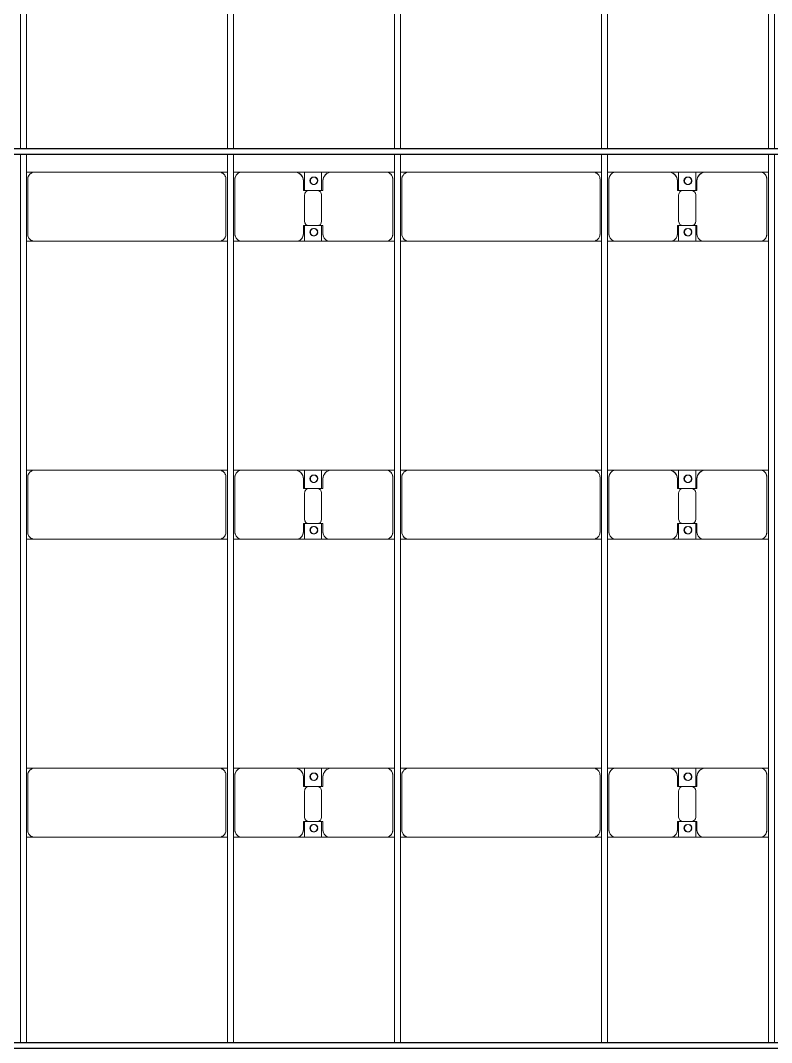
# Model space of a CAD drawing. Header units: millimetres. Extents: x -533732 to -130507, y -117886 to -23954.
# Drawn here: x -461470 to -456430, y -77746 to -70886 of the extents above; entities that cross this region are included whole.
import ezdxf

# ---------------------------------------------------------------- set-up
doc = ezdxf.new("R2010")
doc.units = ezdxf.units.MM
doc.layers.add('A-GENM', color=13, linetype='Continuous', lineweight=9)
doc.layers.add('S-BEAM', color=12, linetype='Continuous', lineweight=9)

# ---------------------------------------------------------------- blocks, each defined once
blk = doc.blocks.new('Dầm C52 - Hộp 40x60-19816-BỐ TRÍ KHUNG KẾT CẤU BÈ PIN 06')
at = {"layer": 'S-BEAM', "color": 3, "lineweight": 25}
for p, q in [((-145891.1, 20), (145891.1, 20)), ((145891.1, -20), (-145891.1, -20))]:
    blk.add_line(p, q, dxfattribs=at)
blk = doc.blocks.new('Dai phao do pin - DẢI PHAO ĐỠ PIN-V126-BỐ TRÍ KHUNG KẾT CẤU BÈ PIN 06')
at = {"layer": 'A-GENM', "color": 7}
for p, q in [((708.9, 223.4), (769.7, 223.4)), ((708.9, 223.4), (769.7, 223.4)), ((1139.7, 223.4), (769.7, 223.4)), ((1139.7, 223.4), (1312.2, 223.4)), ((1312.2, 223.4), (1139.7, 223.4)), ((1197.8, 223.4), (1370.3, 223.4)), ((1197.8, 116.2), (1197.8, 223.4)), ((1370.3, 223.4), (1197.8, 223.4)), ((1312.2, 223.4), (1312.2, 116.2)), ((1730.3, 223.4), (1370.3, 223.4)), ((1730.3, 223.4), (1788.9, 223.4)), ((1730.3, 223.4), (1788.9, 223.4)), ((1828.9, 223.4), (1889.7, 223.4)), ((1828.9, 223.4), (1889.7, 223.4)), ((3120.3, 223.4), (1889.7, 223.4)), ((3120.3, 223.4), (3178.9, 223.4)), ((3120.3, 223.4), (3178.9, 223.4)), ((3218.9, 223.4), (3279.7, 223.4)), ((3218.9, 223.4), (3279.7, 223.4)), ((3649.7, 223.4), (3279.7, 223.4)), ((3649.7, 223.4), (3822.2, 223.4)), ((3822.2, 223.4), (3649.7, 223.4)), ((3707.8, 223.4), (3880.3, 223.4)), ((3707.8, 116.2), (3707.8, 223.4)), ((3880.3, 223.4), (3707.8, 223.4)), ((3822.2, 223.4), (3822.2, 116.2)), ((4240.3, 223.4), (3880.3, 223.4)), ((4240.3, 223.4), (4298.9, 223.4)), ((4240.3, 223.4), (4298.9, 223.4)), ((4338.9, 223.4), (4399.7, 223.4)), ((4338.9, 223.4), (4399.7, 223.4)), ((5630.3, 223.4), (4399.7, 223.4)), ((5630.3, 223.4), (5688.9, 223.4)), ((5630.3, 223.4), (5688.9, 223.4)), ((719.7, 173.4), (719.7, -191.6)), ((1189.7, 118.2), (1189.7, 173.4)), ((1320.3, 173.4), (1320.3, 118.2)), ((1780.3, -191.6), (1780.3, 173.4)), ((1839.7, 173.4), (1839.7, -191.6)), ((3170.3, -191.6), (3170.3, 173.4)), ((3229.7, 173.4), (3229.7, -191.6)), ((3699.7, 118.2), (3699.7, 173.4)), ((3830.3, 173.4), (3830.3, 118.2)), ((4290.3, -191.6), (4290.3, 173.4)), ((4349.7, 173.4), (4349.7, -191.6)), ((5680.3, -191.6), (5680.3, 173.4)), ((1282.2, 118.2), (1189.7, 118.2)), ((1197.8, 88.2), (1197.8, -88.2)), ((1320.3, 118.2), (1227.8, 118.2)), ((1312.2, -88.2), (1312.2, 88.2)), ((3792.2, 118.2), (3699.7, 118.2)), ((3707.8, 88.2), (3707.8, -88.2)), ((3830.3, 118.2), (3737.8, 118.2)), ((3822.2, -88.2), (3822.2, 88.2)), ((1189.7, -181.6), (1189.7, -118.2)), ((1189.7, -118.2), (1282.2, -118.2)), ((1197.8, -241.6), (1197.8, -116.2)), ((1227.8, -118.2), (1320.3, -118.2)), ((1312.2, -116.2), (1312.2, -241.6)), ((1320.3, -118.2), (1320.3, -181.6)), ((3699.7, -181.6), (3699.7, -118.2)), ((3699.7, -118.2), (3792.2, -118.2)), ((3707.8, -241.6), (3707.8, -116.2)), ((3737.8, -118.2), (3830.3, -118.2)), ((3822.2, -116.2), (3822.2, -241.6)), ((3830.3, -118.2), (3830.3, -181.6)), ((769.7, -241.6), (708.9, -241.6)), ((769.7, -241.6), (708.9, -241.6)), ((769.7, -241.6), (1129.7, -241.6)), ((1312.2, -241.6), (1129.7, -241.6)), ((1129.7, -241.6), (1312.2, -241.6)), ((1380.3, -241.6), (1197.8, -241.6)), ((1197.8, -241.6), (1380.3, -241.6)), ((1380.3, -241.6), (1730.3, -241.6)), ((1788.9, -241.6), (1730.3, -241.6)), ((1788.9, -241.6), (1730.3, -241.6)), ((1889.7, -241.6), (1828.9, -241.6)), ((1889.7, -241.6), (1828.9, -241.6)), ((1889.7, -241.6), (3120.3, -241.6)), ((3178.9, -241.6), (3120.3, -241.6)), ((3178.9, -241.6), (3120.3, -241.6)), ((3279.7, -241.6), (3218.9, -241.6)), ((3279.7, -241.6), (3218.9, -241.6)), ((3279.7, -241.6), (3639.7, -241.6)), ((3822.2, -241.6), (3639.7, -241.6)), ((3639.7, -241.6), (3822.2, -241.6)), ((3890.3, -241.6), (3707.8, -241.6)), ((3707.8, -241.6), (3890.3, -241.6)), ((3890.3, -241.6), (4240.3, -241.6)), ((4298.9, -241.6), (4240.3, -241.6)), ((4298.9, -241.6), (4240.3, -241.6)), ((4399.7, -241.6), (4338.9, -241.6)), ((4399.7, -241.6), (4338.9, -241.6)), ((4399.7, -241.6), (5630.3, -241.6)), ((5688.9, -241.6), (5630.3, -241.6)), ((5688.9, -241.6), (5630.3, -241.6))]:
    blk.add_line(p, q, dxfattribs=at)
for centre, radius, start, end in [((769.7, 173.4), 50, 90, 180), ((769.7, 173.4), 50, 105, 180), ((1139.7, 173.4), 50, 360, 90), ((1139.7, 173.4), 50, 360, 75), ((1370.3, 173.4), 50, 90, 180), ((1370.3, 173.4), 50, 105, 180), ((1730.3, 173.4), 50, 0, 90), ((1730.3, 173.4), 50, 0, 75), ((1889.7, 173.4), 50, 90, 180), ((1889.7, 173.4), 50, 90, 120), ((3120.3, 173.4), 50, 0, 90), ((3120.3, 173.4), 50, 15, 90), ((3279.7, 173.4), 50, 90, 180), ((3279.7, 173.4), 50, 105, 180), ((3649.7, 173.4), 50, 0, 90), ((3649.7, 173.4), 50, 0, 75), ((3880.3, 173.4), 50, 90, 180), ((3880.3, 173.4), 50, 105, 180), ((4240.3, 173.4), 50, 0, 90), ((4240.3, 173.4), 50, 0, 75), ((4399.7, 173.4), 50, 90, 180), ((4399.7, 173.4), 50, 90, 120), ((5630.3, 173.4), 50, 0, 90), ((5630.3, 173.4), 50, 15, 90), ((1248.6, 161.8), 25, 0, 180), ((1248.6, 161.8), 25, 180, 0), ((1248.6, 161.8), 25, 0, 165), ((1248.6, 161.8), 25, 195, 255), ((1251.4, 161.8), 25, 360, 180), ((1251.4, 161.8), 25, 90, 180), ((1251.4, 161.8), 25, 180, 360), ((1251.4, 161.8), 25, 180, 255), ((1248.6, 161.8), 25, 285, 0), ((1251.4, 161.8), 25, 15, 75), ((1251.4, 161.8), 25, 285, 345), ((1889.7, 173.4), 50, 150, 180), ((3758.6, 161.8), 25, 0, 180), ((3758.6, 161.8), 25, 180, 0), ((3758.6, 161.8), 25, 0, 165), ((3758.6, 161.8), 25, 195, 255), ((3761.4, 161.8), 25, 360, 180), ((3761.4, 161.8), 25, 90, 180), ((3761.4, 161.8), 25, 180, 0), ((3761.4, 161.8), 25, 180, 255), ((3758.6, 161.8), 25, 285, 0), ((3761.4, 161.8), 25, 15, 75), ((3761.4, 161.8), 25, 285, 345), ((4399.7, 173.4), 50, 150, 180), ((1227.8, 88.2), 30, 90, 180), ((1282.2, 88.2), 30, 0, 90), ((3737.8, 88.2), 30, 90, 180), ((3792.2, 88.2), 30, 0, 90), ((1227.8, -88.2), 30, 180, 270), ((1282.2, -88.2), 30, 270, 0), ((3737.8, -88.2), 30, 180, 270), ((3792.2, -88.2), 30, 270, 0), ((769.7, -191.6), 50, 180, 270), ((769.7, -191.6), 50, 180, 255), ((1129.7, -181.6), 60, 270, 360), ((1129.7, -181.6), 60, 300, 360), ((1248.6, -183.2), 25, 360, 180), ((1248.6, -183.2), 25, 180, 0), ((1248.6, -183.2), 25, 195, 360), ((1251.4, -183.2), 25, 0, 180), ((1251.4, -183.2), 25, 60, 180), ((1251.4, -183.2), 25, 180, 360), ((1251.4, -183.2), 25, 180, 270), ((1248.6, -183.2), 25, 360, 150), ((1251.4, -183.2), 25, 285, 345), ((1251.4, -183.2), 25, 15, 30), ((1380.3, -181.6), 60, 180, 270), ((1380.3, -181.6), 60, 180, 240), ((1730.3, -191.6), 50, 270, 0), ((1730.3, -191.6), 50, 285, 0), ((1889.7, -191.6), 50, 180, 270), ((1889.7, -191.6), 50, 180, 210), ((3120.3, -191.6), 50, 270, 0), ((3120.3, -191.6), 50, 330, 345), ((3279.7, -191.6), 50, 180, 270), ((3279.7, -191.6), 50, 180, 255), ((3639.7, -181.6), 60, 270, 0), ((3639.7, -181.6), 60, 300, 0), ((3758.6, -183.2), 25, 0, 180), ((3758.6, -183.2), 25, 180, 0), ((3758.6, -183.2), 25, 195, 360), ((3761.4, -183.2), 25, 0, 180), ((3761.4, -183.2), 25, 60, 180), ((3761.4, -183.2), 25, 180, 0), ((3761.4, -183.2), 25, 180, 270), ((3758.6, -183.2), 25, 0, 150), ((3761.4, -183.2), 25, 285, 345), ((3761.4, -183.2), 25, 15, 30), ((3890.3, -181.6), 60, 180, 270), ((3890.3, -181.6), 60, 180, 240), ((4240.3, -191.6), 50, 270, 360), ((4240.3, -191.6), 50, 285, 360), ((4399.7, -191.6), 50, 180, 270), ((4399.7, -191.6), 50, 180, 210), ((5630.3, -191.6), 50, 270, 0), ((5630.3, -191.6), 50, 330, 345), ((1889.7, -191.6), 50, 225, 255), ((3120.3, -191.6), 50, 270, 300), ((4399.7, -191.6), 50, 225, 255), ((5630.3, -191.6), 50, 270, 300)]:
    blk.add_arc(centre, radius, start, end, dxfattribs=at)
blk = doc.blocks.new('Dai phao do pin - DẢI PHAO ĐỠ PIN-V127-BỐ TRÍ KHUNG KẾT CẤU BÈ PIN 06')
at = {"layer": 'A-GENM', "color": 7}
for p, q in [((708.9, 223.4), (769.7, 223.4)), ((708.9, 223.4), (769.7, 223.4)), ((1139.7, 223.4), (769.7, 223.4)), ((1139.7, 223.4), (1312.2, 223.4)), ((1312.2, 223.4), (1139.7, 223.4)), ((1197.8, 223.4), (1370.3, 223.4)), ((1197.8, 116.2), (1197.8, 223.4)), ((1370.3, 223.4), (1197.8, 223.4)), ((1312.2, 223.4), (1312.2, 116.2)), ((1730.3, 223.4), (1370.3, 223.4)), ((1730.3, 223.4), (1788.9, 223.4)), ((1730.3, 223.4), (1788.9, 223.4)), ((1828.9, 223.4), (1889.7, 223.4)), ((1828.9, 223.4), (1889.7, 223.4)), ((3120.3, 223.4), (1889.7, 223.4)), ((3120.3, 223.4), (3178.9, 223.4)), ((3120.3, 223.4), (3178.9, 223.4)), ((3218.9, 223.4), (3279.7, 223.4)), ((3218.9, 223.4), (3279.7, 223.4)), ((3649.7, 223.4), (3279.7, 223.4)), ((3649.7, 223.4), (3822.2, 223.4)), ((3822.2, 223.4), (3649.7, 223.4)), ((3707.8, 223.4), (3880.3, 223.4)), ((3707.8, 116.2), (3707.8, 223.4)), ((3880.3, 223.4), (3707.8, 223.4)), ((3822.2, 223.4), (3822.2, 116.2)), ((4240.3, 223.4), (3880.3, 223.4)), ((4240.3, 223.4), (4298.9, 223.4)), ((4240.3, 223.4), (4298.9, 223.4)), ((4338.9, 223.4), (4399.7, 223.4)), ((4338.9, 223.4), (4399.7, 223.4)), ((5630.3, 223.4), (4399.7, 223.4)), ((5630.3, 223.4), (5688.9, 223.4)), ((5630.3, 223.4), (5688.9, 223.4)), ((719.7, 173.4), (719.7, -191.6)), ((1189.7, 118.2), (1189.7, 173.4)), ((1320.3, 173.4), (1320.3, 118.2)), ((1780.3, -191.6), (1780.3, 173.4)), ((1839.7, 173.4), (1839.7, -191.6)), ((3170.3, -191.6), (3170.3, 173.4)), ((3229.7, 173.4), (3229.7, -191.6)), ((3699.7, 118.2), (3699.7, 173.4)), ((3830.3, 173.4), (3830.3, 118.2)), ((4290.3, -191.6), (4290.3, 173.4)), ((4349.7, 173.4), (4349.7, -191.6)), ((5680.3, -191.6), (5680.3, 173.4)), ((1282.2, 118.2), (1189.7, 118.2)), ((1197.8, 88.2), (1197.8, -88.2)), ((1320.3, 118.2), (1227.8, 118.2)), ((1312.2, -88.2), (1312.2, 88.2)), ((3792.2, 118.2), (3699.7, 118.2)), ((3707.8, 88.2), (3707.8, -88.2)), ((3830.3, 118.2), (3737.8, 118.2)), ((3822.2, -88.2), (3822.2, 88.2)), ((1189.7, -181.6), (1189.7, -118.2)), ((1189.7, -118.2), (1282.2, -118.2)), ((1197.8, -241.6), (1197.8, -116.2)), ((1227.8, -118.2), (1320.3, -118.2)), ((1312.2, -116.2), (1312.2, -241.6)), ((1320.3, -118.2), (1320.3, -181.6)), ((3699.7, -181.6), (3699.7, -118.2)), ((3699.7, -118.2), (3792.2, -118.2)), ((3707.8, -241.6), (3707.8, -116.2)), ((3737.8, -118.2), (3830.3, -118.2)), ((3822.2, -116.2), (3822.2, -241.6)), ((3830.3, -118.2), (3830.3, -181.6)), ((769.7, -241.6), (708.9, -241.6)), ((769.7, -241.6), (708.9, -241.6)), ((769.7, -241.6), (1129.7, -241.6)), ((1312.2, -241.6), (1129.7, -241.6)), ((1129.7, -241.6), (1312.2, -241.6)), ((1380.3, -241.6), (1197.8, -241.6)), ((1197.8, -241.6), (1380.3, -241.6)), ((1380.3, -241.6), (1730.3, -241.6)), ((1788.9, -241.6), (1730.3, -241.6)), ((1788.9, -241.6), (1730.3, -241.6)), ((1889.7, -241.6), (1828.9, -241.6)), ((1889.7, -241.6), (1828.9, -241.6)), ((1889.7, -241.6), (3120.3, -241.6)), ((3178.9, -241.6), (3120.3, -241.6)), ((3178.9, -241.6), (3120.3, -241.6)), ((3279.7, -241.6), (3218.9, -241.6)), ((3279.7, -241.6), (3218.9, -241.6)), ((3279.7, -241.6), (3639.7, -241.6)), ((3822.2, -241.6), (3639.7, -241.6)), ((3639.7, -241.6), (3822.2, -241.6)), ((3890.3, -241.6), (3707.8, -241.6)), ((3707.8, -241.6), (3890.3, -241.6)), ((3890.3, -241.6), (4240.3, -241.6)), ((4298.9, -241.6), (4240.3, -241.6)), ((4298.9, -241.6), (4240.3, -241.6)), ((4399.7, -241.6), (4338.9, -241.6)), ((4399.7, -241.6), (4338.9, -241.6)), ((4399.7, -241.6), (5630.3, -241.6)), ((5688.9, -241.6), (5630.3, -241.6)), ((5688.9, -241.6), (5630.3, -241.6))]:
    blk.add_line(p, q, dxfattribs=at)
for centre, radius, start, end in [((769.7, 173.4), 50, 90, 180), ((769.7, 173.4), 50, 105, 180), ((1139.7, 173.4), 50, 360, 90), ((1139.7, 173.4), 50, 360, 75), ((1370.3, 173.4), 50, 90, 180), ((1370.3, 173.4), 50, 105, 180), ((1730.3, 173.4), 50, 0, 90), ((1730.3, 173.4), 50, 0, 75), ((1889.7, 173.4), 50, 90, 180), ((1889.7, 173.4), 50, 90, 120), ((3120.3, 173.4), 50, 0, 90), ((3120.3, 173.4), 50, 15, 90), ((3279.7, 173.4), 50, 90, 180), ((3279.7, 173.4), 50, 105, 180), ((3649.7, 173.4), 50, 0, 90), ((3649.7, 173.4), 50, 0, 75), ((3880.3, 173.4), 50, 90, 180), ((3880.3, 173.4), 50, 105, 180), ((4240.3, 173.4), 50, 0, 90), ((4240.3, 173.4), 50, 0, 75), ((4399.7, 173.4), 50, 90, 180), ((4399.7, 173.4), 50, 90, 120), ((5630.3, 173.4), 50, 0, 90), ((5630.3, 173.4), 50, 15, 90), ((1248.6, 161.8), 25, 0, 180), ((1248.6, 161.8), 25, 180, 0), ((1248.6, 161.8), 25, 0, 165), ((1248.6, 161.8), 25, 195, 255), ((1251.4, 161.8), 25, 360, 180), ((1251.4, 161.8), 25, 90, 180), ((1251.4, 161.8), 25, 180, 360), ((1251.4, 161.8), 25, 180, 255), ((1248.6, 161.8), 25, 285, 0), ((1251.4, 161.8), 25, 15, 75), ((1251.4, 161.8), 25, 285, 345), ((1889.7, 173.4), 50, 150, 180), ((3758.6, 161.8), 25, 0, 180), ((3758.6, 161.8), 25, 180, 0), ((3758.6, 161.8), 25, 0, 165), ((3758.6, 161.8), 25, 195, 255), ((3761.4, 161.8), 25, 360, 180), ((3761.4, 161.8), 25, 90, 180), ((3761.4, 161.8), 25, 180, 0), ((3761.4, 161.8), 25, 180, 255), ((3758.6, 161.8), 25, 285, 0), ((3761.4, 161.8), 25, 15, 75), ((3761.4, 161.8), 25, 285, 345), ((4399.7, 173.4), 50, 150, 180), ((1227.8, 88.2), 30, 90, 180), ((1282.2, 88.2), 30, 0, 90), ((3737.8, 88.2), 30, 90, 180), ((3792.2, 88.2), 30, 0, 90), ((1227.8, -88.2), 30, 180, 270), ((1282.2, -88.2), 30, 270, 0), ((3737.8, -88.2), 30, 180, 270), ((3792.2, -88.2), 30, 270, 0), ((769.7, -191.6), 50, 180, 270), ((769.7, -191.6), 50, 180, 255), ((1129.7, -181.6), 60, 270, 360), ((1129.7, -181.6), 60, 300, 360), ((1248.6, -183.2), 25, 360, 180), ((1248.6, -183.2), 25, 180, 0), ((1248.6, -183.2), 25, 195, 360), ((1251.4, -183.2), 25, 0, 180), ((1251.4, -183.2), 25, 60, 180), ((1251.4, -183.2), 25, 180, 360), ((1251.4, -183.2), 25, 180, 270), ((1248.6, -183.2), 25, 360, 150), ((1251.4, -183.2), 25, 285, 345), ((1251.4, -183.2), 25, 15, 30), ((1380.3, -181.6), 60, 180, 270), ((1380.3, -181.6), 60, 180, 240), ((1730.3, -191.6), 50, 270, 0), ((1730.3, -191.6), 50, 285, 0), ((1889.7, -191.6), 50, 180, 270), ((1889.7, -191.6), 50, 180, 210), ((3120.3, -191.6), 50, 270, 0), ((3120.3, -191.6), 50, 330, 345), ((3279.7, -191.6), 50, 180, 270), ((3279.7, -191.6), 50, 180, 255), ((3639.7, -181.6), 60, 270, 0), ((3639.7, -181.6), 60, 300, 0), ((3758.6, -183.2), 25, 0, 180), ((3758.6, -183.2), 25, 180, 0), ((3758.6, -183.2), 25, 195, 360), ((3761.4, -183.2), 25, 0, 180), ((3761.4, -183.2), 25, 60, 180), ((3761.4, -183.2), 25, 180, 0), ((3761.4, -183.2), 25, 180, 270), ((3758.6, -183.2), 25, 0, 150), ((3761.4, -183.2), 25, 285, 345), ((3761.4, -183.2), 25, 15, 30), ((3890.3, -181.6), 60, 180, 270), ((3890.3, -181.6), 60, 180, 240), ((4240.3, -191.6), 50, 270, 360), ((4240.3, -191.6), 50, 285, 360), ((4399.7, -191.6), 50, 180, 270), ((4399.7, -191.6), 50, 180, 210), ((5630.3, -191.6), 50, 270, 0), ((5630.3, -191.6), 50, 330, 345), ((1889.7, -191.6), 50, 225, 255), ((3120.3, -191.6), 50, 270, 300), ((4399.7, -191.6), 50, 225, 255), ((5630.3, -191.6), 50, 270, 300)]:
    blk.add_arc(centre, radius, start, end, dxfattribs=at)
blk = doc.blocks.new('Dai phao do pin - DẢI PHAO ĐỠ PIN-V128-BỐ TRÍ KHUNG KẾT CẤU BÈ PIN 06')
at = {"layer": 'A-GENM', "color": 7}
for p, q in [((708.9, 223.4), (769.7, 223.4)), ((708.9, 223.4), (769.7, 223.4)), ((1139.7, 223.4), (769.7, 223.4)), ((1139.7, 223.4), (1312.2, 223.4)), ((1312.2, 223.4), (1139.7, 223.4)), ((1197.8, 223.4), (1370.3, 223.4)), ((1197.8, 116.2), (1197.8, 223.4)), ((1370.3, 223.4), (1197.8, 223.4)), ((1312.2, 223.4), (1312.2, 116.2)), ((1730.3, 223.4), (1370.3, 223.4)), ((1730.3, 223.4), (1788.9, 223.4)), ((1730.3, 223.4), (1788.9, 223.4)), ((1828.9, 223.4), (1889.7, 223.4)), ((1828.9, 223.4), (1889.7, 223.4)), ((3120.3, 223.4), (1889.7, 223.4)), ((3120.3, 223.4), (3178.9, 223.4)), ((3120.3, 223.4), (3178.9, 223.4)), ((3218.9, 223.4), (3279.7, 223.4)), ((3218.9, 223.4), (3279.7, 223.4)), ((3649.7, 223.4), (3279.7, 223.4)), ((3649.7, 223.4), (3822.2, 223.4)), ((3822.2, 223.4), (3649.7, 223.4)), ((3707.8, 223.4), (3880.3, 223.4)), ((3707.8, 116.2), (3707.8, 223.4)), ((3880.3, 223.4), (3707.8, 223.4)), ((3822.2, 223.4), (3822.2, 116.2)), ((4240.3, 223.4), (3880.3, 223.4)), ((4240.3, 223.4), (4298.9, 223.4)), ((4240.3, 223.4), (4298.9, 223.4)), ((4338.9, 223.4), (4399.7, 223.4)), ((4338.9, 223.4), (4399.7, 223.4)), ((5630.3, 223.4), (4399.7, 223.4)), ((5630.3, 223.4), (5688.9, 223.4)), ((5630.3, 223.4), (5688.9, 223.4)), ((719.7, 173.4), (719.7, -191.6)), ((1189.7, 118.2), (1189.7, 173.4)), ((1320.3, 173.4), (1320.3, 118.2)), ((1780.3, -191.6), (1780.3, 173.4)), ((1839.7, 173.4), (1839.7, -191.6)), ((3170.3, -191.6), (3170.3, 173.4)), ((3229.7, 173.4), (3229.7, -191.6)), ((3699.7, 118.2), (3699.7, 173.4)), ((3830.3, 173.4), (3830.3, 118.2)), ((4290.3, -191.6), (4290.3, 173.4)), ((4349.7, 173.4), (4349.7, -191.6)), ((5680.3, -191.6), (5680.3, 173.4)), ((1282.2, 118.2), (1189.7, 118.2)), ((1197.8, 88.2), (1197.8, -88.2)), ((1320.3, 118.2), (1227.8, 118.2)), ((1312.2, -88.2), (1312.2, 88.2)), ((3792.2, 118.2), (3699.7, 118.2)), ((3707.8, 88.2), (3707.8, -88.2)), ((3830.3, 118.2), (3737.8, 118.2)), ((3822.2, -88.2), (3822.2, 88.2)), ((1189.7, -181.6), (1189.7, -118.2)), ((1189.7, -118.2), (1282.2, -118.2)), ((1197.8, -241.6), (1197.8, -116.2)), ((1227.8, -118.2), (1320.3, -118.2)), ((1312.2, -116.2), (1312.2, -241.6)), ((1320.3, -118.2), (1320.3, -181.6)), ((3699.7, -181.6), (3699.7, -118.2)), ((3699.7, -118.2), (3792.2, -118.2)), ((3707.8, -241.6), (3707.8, -116.2)), ((3737.8, -118.2), (3830.3, -118.2)), ((3822.2, -116.2), (3822.2, -241.6)), ((3830.3, -118.2), (3830.3, -181.6)), ((769.7, -241.6), (708.9, -241.6)), ((769.7, -241.6), (708.9, -241.6)), ((769.7, -241.6), (1129.7, -241.6)), ((1312.2, -241.6), (1129.7, -241.6)), ((1129.7, -241.6), (1312.2, -241.6)), ((1380.3, -241.6), (1197.8, -241.6)), ((1197.8, -241.6), (1380.3, -241.6)), ((1380.3, -241.6), (1730.3, -241.6)), ((1788.9, -241.6), (1730.3, -241.6)), ((1788.9, -241.6), (1730.3, -241.6)), ((1889.7, -241.6), (1828.9, -241.6)), ((1889.7, -241.6), (1828.9, -241.6)), ((1889.7, -241.6), (3120.3, -241.6)), ((3178.9, -241.6), (3120.3, -241.6)), ((3178.9, -241.6), (3120.3, -241.6)), ((3279.7, -241.6), (3218.9, -241.6)), ((3279.7, -241.6), (3218.9, -241.6)), ((3279.7, -241.6), (3639.7, -241.6)), ((3822.2, -241.6), (3639.7, -241.6)), ((3639.7, -241.6), (3822.2, -241.6)), ((3890.3, -241.6), (3707.8, -241.6)), ((3707.8, -241.6), (3890.3, -241.6)), ((3890.3, -241.6), (4240.3, -241.6)), ((4298.9, -241.6), (4240.3, -241.6)), ((4298.9, -241.6), (4240.3, -241.6)), ((4399.7, -241.6), (4338.9, -241.6)), ((4399.7, -241.6), (4338.9, -241.6)), ((4399.7, -241.6), (5630.3, -241.6)), ((5688.9, -241.6), (5630.3, -241.6)), ((5688.9, -241.6), (5630.3, -241.6))]:
    blk.add_line(p, q, dxfattribs=at)
for centre, radius, start, end in [((769.7, 173.4), 50, 90, 180), ((769.7, 173.4), 50, 105, 180), ((1139.7, 173.4), 50, 360, 90), ((1139.7, 173.4), 50, 360, 75), ((1370.3, 173.4), 50, 90, 180), ((1370.3, 173.4), 50, 105, 180), ((1730.3, 173.4), 50, 0, 90), ((1730.3, 173.4), 50, 0, 75), ((1889.7, 173.4), 50, 90, 180), ((1889.7, 173.4), 50, 90, 120), ((3120.3, 173.4), 50, 0, 90), ((3120.3, 173.4), 50, 15, 90), ((3279.7, 173.4), 50, 90, 180), ((3279.7, 173.4), 50, 105, 180), ((3649.7, 173.4), 50, 0, 90), ((3649.7, 173.4), 50, 0, 75), ((3880.3, 173.4), 50, 90, 180), ((3880.3, 173.4), 50, 105, 180), ((4240.3, 173.4), 50, 0, 90), ((4240.3, 173.4), 50, 0, 75), ((4399.7, 173.4), 50, 90, 180), ((4399.7, 173.4), 50, 90, 120), ((5630.3, 173.4), 50, 0, 90), ((5630.3, 173.4), 50, 15, 90), ((1248.6, 161.8), 25, 0, 180), ((1248.6, 161.8), 25, 180, 0), ((1248.6, 161.8), 25, 0, 165), ((1248.6, 161.8), 25, 195, 255), ((1251.4, 161.8), 25, 360, 180), ((1251.4, 161.8), 25, 90, 180), ((1251.4, 161.8), 25, 180, 360), ((1251.4, 161.8), 25, 180, 255), ((1248.6, 161.8), 25, 285, 0), ((1251.4, 161.8), 25, 15, 75), ((1251.4, 161.8), 25, 285, 345), ((1889.7, 173.4), 50, 150, 180), ((3758.6, 161.8), 25, 0, 180), ((3758.6, 161.8), 25, 180, 0), ((3758.6, 161.8), 25, 0, 165), ((3758.6, 161.8), 25, 195, 255), ((3761.4, 161.8), 25, 360, 180), ((3761.4, 161.8), 25, 90, 180), ((3761.4, 161.8), 25, 180, 0), ((3761.4, 161.8), 25, 180, 255), ((3758.6, 161.8), 25, 285, 0), ((3761.4, 161.8), 25, 15, 75), ((3761.4, 161.8), 25, 285, 345), ((4399.7, 173.4), 50, 150, 180), ((1227.8, 88.2), 30, 90, 180), ((1282.2, 88.2), 30, 0, 90), ((3737.8, 88.2), 30, 90, 180), ((3792.2, 88.2), 30, 0, 90), ((1227.8, -88.2), 30, 180, 270), ((1282.2, -88.2), 30, 270, 0), ((3737.8, -88.2), 30, 180, 270), ((3792.2, -88.2), 30, 270, 0), ((769.7, -191.6), 50, 180, 270), ((769.7, -191.6), 50, 180, 255), ((1129.7, -181.6), 60, 270, 360), ((1129.7, -181.6), 60, 300, 360), ((1248.6, -183.2), 25, 360, 180), ((1248.6, -183.2), 25, 180, 0), ((1248.6, -183.2), 25, 195, 360), ((1251.4, -183.2), 25, 0, 180), ((1251.4, -183.2), 25, 60, 180), ((1251.4, -183.2), 25, 180, 360), ((1251.4, -183.2), 25, 180, 270), ((1248.6, -183.2), 25, 360, 150), ((1251.4, -183.2), 25, 285, 345), ((1251.4, -183.2), 25, 15, 30), ((1380.3, -181.6), 60, 180, 270), ((1380.3, -181.6), 60, 180, 240), ((1730.3, -191.6), 50, 270, 0), ((1730.3, -191.6), 50, 285, 0), ((1889.7, -191.6), 50, 180, 270), ((1889.7, -191.6), 50, 180, 210), ((3120.3, -191.6), 50, 270, 0), ((3120.3, -191.6), 50, 330, 345), ((3279.7, -191.6), 50, 180, 270), ((3279.7, -191.6), 50, 180, 255), ((3639.7, -181.6), 60, 270, 0), ((3639.7, -181.6), 60, 300, 0), ((3758.6, -183.2), 25, 0, 180), ((3758.6, -183.2), 25, 180, 0), ((3758.6, -183.2), 25, 195, 360), ((3761.4, -183.2), 25, 0, 180), ((3761.4, -183.2), 25, 60, 180), ((3761.4, -183.2), 25, 180, 0), ((3761.4, -183.2), 25, 180, 270), ((3758.6, -183.2), 25, 0, 150), ((3761.4, -183.2), 25, 285, 345), ((3761.4, -183.2), 25, 15, 30), ((3890.3, -181.6), 60, 180, 270), ((3890.3, -181.6), 60, 180, 240), ((4240.3, -191.6), 50, 270, 360), ((4240.3, -191.6), 50, 285, 360), ((4399.7, -191.6), 50, 180, 270), ((4399.7, -191.6), 50, 180, 210), ((5630.3, -191.6), 50, 270, 0), ((5630.3, -191.6), 50, 330, 345), ((1889.7, -191.6), 50, 225, 255), ((3120.3, -191.6), 50, 270, 300), ((4399.7, -191.6), 50, 225, 255), ((5630.3, -191.6), 50, 270, 300)]:
    blk.add_arc(centre, radius, start, end, dxfattribs=at)
blk = doc.blocks.new('Dầm C52 - Dầm C52-19796-BỐ TRÍ KHUNG KẾT CẤU BÈ PIN 06')
at = {"layer": 'S-BEAM', "color": 1}
for p, q in [((-6613.3, 20), (-653.3, 20)), ((-613.3, 20), (5346.7, 20)), ((-653.3, -20), (-6613.3, -20)), ((5346.7, -20), (-613.3, -20))]:
    blk.add_line(p, q, dxfattribs=at)
blk = doc.blocks.new('HOBANMONG_BEPIN 6_rvt-1-BỐ TRÍ KHUNG KẾT CẤU BÈ PIN 06')
at = {"layer": 'A-GENM', "color": 3, "lineweight": 25, "rotation": 179.9997586099391}
for name, p in [('Dai phao do pin - DẢI PHAO ĐỠ PIN-V126-BỐ TRÍ KHUNG KẾT CẤU BÈ PIN 06', (-455741.4, -72145.2)), ('Dai phao do pin - DẢI PHAO ĐỠ PIN-V127-BỐ TRÍ KHUNG KẾT CẤU BÈ PIN 06', (-455741.4, -74145.2)), ('Dai phao do pin - DẢI PHAO ĐỠ PIN-V128-BỐ TRÍ KHUNG KẾT CẤU BÈ PIN 06', (-455741.4, -76145.2))]:
    blk.add_blockref(name, p, dxfattribs=at)
at = {"layer": 'S-BEAM', "color": 3, "lineweight": 25}
for name, p, rotation in [('Dầm C52 - Dầm C52-19796-BỐ TRÍ KHUNG KẾT CẤU BÈ PIN 06', (-461450.3, -71131.8), 89.99975860989407), ('Dầm C52 - Dầm C52-19796-BỐ TRÍ KHUNG KẾT CẤU BÈ PIN 06', (-460060.3, -71131.8), 89.99975860989407), ('Dầm C52 - Dầm C52-19796-BỐ TRÍ KHUNG KẾT CẤU BÈ PIN 06', (-458940.3, -71131.9), 89.99975860989407), ('Dầm C52 - Dầm C52-19796-BỐ TRÍ KHUNG KẾT CẤU BÈ PIN 06', (-457550.3, -71131.9), 89.99975860989407), ('Dầm C52 - Dầm C52-19796-BỐ TRÍ KHUNG KẾT CẤU BÈ PIN 06', (-456430.3, -71131.9), 89.99975860989407), ('Dầm C52 - Hộp 40x60-19816-BỐ TRÍ KHUNG KẾT CẤU BÈ PIN 06', (-380339.9, -71765.5), 359.9997586099392), ('Dầm C52 - Hộp 40x60-19816-BỐ TRÍ KHUNG KẾT CẤU BÈ PIN 06', (-380339.9, -77765.5), 359.9997586099392)]:
    blk.add_blockref(name, p, dxfattribs=dict(at, rotation=rotation))

msp = doc.modelspace()

# ---------------------------------------------------------------- block references
at = {"lineweight": 5}
msp.add_blockref('HOBANMONG_BEPIN 6_rvt-1-BỐ TRÍ KHUNG KẾT CẤU BÈ PIN 06', (0, 0), dxfattribs=at)

doc.saveas('drawing.dxf')
